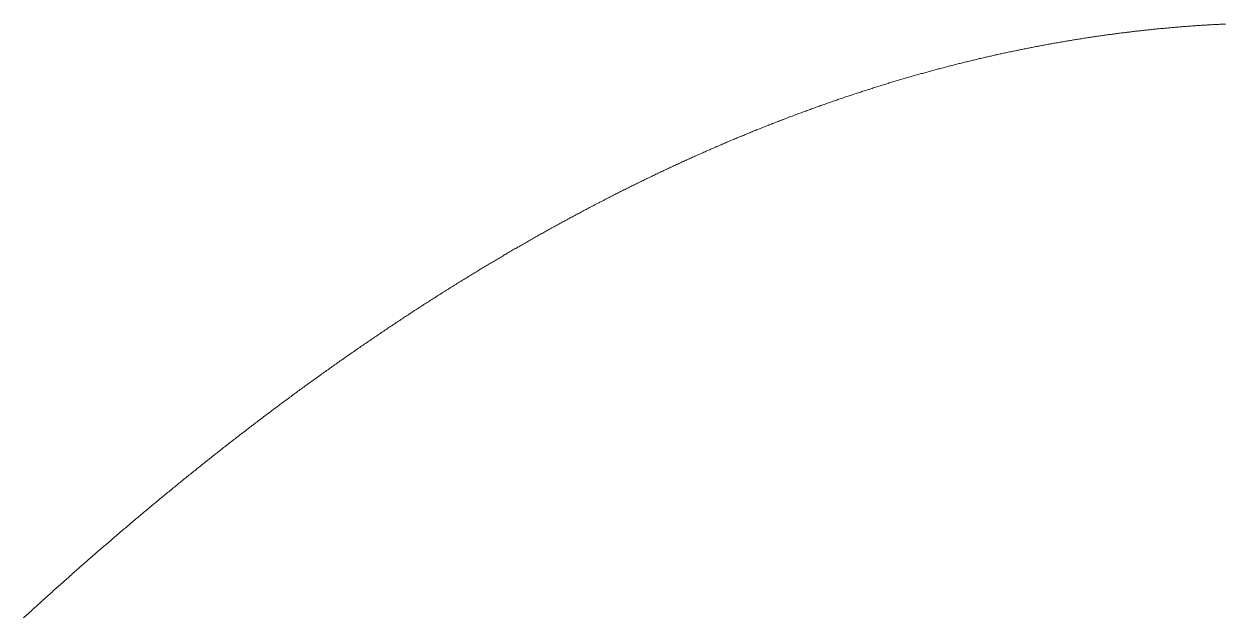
# Model space of a CAD drawing. Header units: millimetres. Extents: x 0 to 610, y 0 to 457.
# Drawn here: x 201.47 to 240.54, y 184.44 to 203.77 of the extents above; entities that cross this region are included whole.
import ezdxf

# ---------------------------------------------------------------- set-up
doc = ezdxf.new("R2010")
doc.units = ezdxf.units.MM
doc.header["$LTSCALE"] = 0.05
doc.layers.add('CUT', color=1, linetype='Continuous', lineweight=0)

msp = doc.modelspace()

# ---------------------------------------------------------------- linework, layer by layer
at = {"layer": 'CUT'}
for p, q in [((237.731, 203.541), (237.768, 203.545)), ((237.768, 203.545), (237.805, 203.549)), ((237.805, 203.549), (237.842, 203.553)), ((237.842, 203.553), (237.88, 203.557)), ((237.88, 203.557), (237.917, 203.561)), ((237.917, 203.561), (237.954, 203.565)), ((237.954, 203.565), (237.991, 203.569)), ((237.991, 203.569), (238.028, 203.573)), ((238.028, 203.573), (238.066, 203.577)), ((238.066, 203.577), (238.103, 203.581)), ((238.103, 203.581), (238.14, 203.585)), ((238.14, 203.585), (238.177, 203.589)), ((238.177, 203.589), (238.214, 203.593)), ((238.214, 203.593), (238.252, 203.596)), ((238.252, 203.596), (238.289, 203.6)), ((238.289, 203.6), (238.326, 203.604)), ((238.326, 203.604), (238.363, 203.607)), ((238.363, 203.607), (238.4, 203.611)), ((238.4, 203.611), (238.438, 203.615)), ((238.438, 203.615), (238.475, 203.618)), ((238.475, 203.618), (238.512, 203.622)), ((238.512, 203.622), (238.549, 203.625)), ((238.549, 203.625), (238.587, 203.629)), ((238.587, 203.629), (238.624, 203.632)), ((238.624, 203.632), (238.661, 203.636)), ((238.661, 203.636), (238.698, 203.639)), ((238.698, 203.639), (238.735, 203.642)), ((238.735, 203.642), (238.773, 203.646)), ((238.773, 203.646), (238.81, 203.649)), ((238.81, 203.649), (238.847, 203.652)), ((238.847, 203.652), (238.884, 203.655)), ((238.884, 203.655), (238.921, 203.659)), ((238.921, 203.659), (238.959, 203.662)), ((238.959, 203.662), (238.996, 203.665)), ((238.996, 203.665), (239.033, 203.668)), ((239.033, 203.668), (239.07, 203.671)), ((239.07, 203.671), (239.107, 203.674)), ((239.107, 203.674), (239.145, 203.677)), ((239.145, 203.677), (239.182, 203.68)), ((239.182, 203.68), (239.219, 203.683)), ((239.219, 203.683), (239.256, 203.686)), ((239.256, 203.686), (239.293, 203.689)), ((239.293, 203.689), (239.331, 203.691)), ((239.331, 203.691), (239.368, 203.694)), ((239.368, 203.694), (239.405, 203.697)), ((239.405, 203.697), (239.442, 203.7)), ((239.442, 203.7), (239.479, 203.702)), ((239.479, 203.702), (239.517, 203.705)), ((239.517, 203.705), (239.554, 203.708)), ((239.554, 203.708), (239.591, 203.71)), ((239.591, 203.71), (239.628, 203.713)), ((239.628, 203.713), (239.666, 203.715)), ((239.666, 203.715), (239.703, 203.718)), ((239.703, 203.718), (239.74, 203.72)), ((239.74, 203.72), (239.777, 203.723)), ((239.777, 203.723), (239.814, 203.725)), ((239.814, 203.725), (239.852, 203.727)), ((239.852, 203.727), (239.889, 203.73)), ((239.889, 203.73), (239.926, 203.732)), ((239.926, 203.732), (239.963, 203.734)), ((239.963, 203.734), (240, 203.736)), ((240, 203.736), (240.038, 203.739)), ((240.038, 203.739), (240.075, 203.741)), ((240.075, 203.741), (240.112, 203.743)), ((240.112, 203.743), (240.149, 203.745)), ((240.149, 203.745), (240.186, 203.747)), ((240.186, 203.747), (240.224, 203.749)), ((240.224, 203.749), (240.261, 203.751)), ((240.261, 203.751), (240.298, 203.753)), ((240.298, 203.753), (240.335, 203.755)), ((240.335, 203.755), (240.372, 203.757)), ((240.372, 203.757), (240.41, 203.759)), ((240.41, 203.759), (240.447, 203.76)), ((240.447, 203.76), (240.484, 203.762)), ((240.484, 203.762), (240.521, 203.764)), ((240.521, 203.764), (240.558, 203.766)), ((235.015, 203.146), (235.052, 203.152)), ((235.052, 203.152), (235.089, 203.159)), ((235.089, 203.159), (235.126, 203.165)), ((235.126, 203.165), (235.163, 203.172)), ((235.163, 203.172), (235.201, 203.178)), ((235.201, 203.178), (235.238, 203.185)), ((235.238, 203.185), (235.275, 203.191)), ((235.275, 203.191), (235.312, 203.198)), ((235.312, 203.198), (235.349, 203.204)), ((235.349, 203.204), (235.387, 203.21)), ((235.387, 203.21), (235.424, 203.216)), ((235.424, 203.216), (235.461, 203.223)), ((235.461, 203.223), (235.498, 203.229)), ((235.498, 203.229), (235.536, 203.235)), ((235.536, 203.235), (235.573, 203.241)), ((235.573, 203.241), (235.61, 203.247)), ((235.61, 203.247), (235.647, 203.253)), ((235.647, 203.253), (235.684, 203.259)), ((235.684, 203.259), (235.722, 203.265)), ((235.722, 203.265), (235.759, 203.271)), ((235.759, 203.271), (235.796, 203.277)), ((235.796, 203.277), (235.833, 203.283)), ((235.833, 203.283), (235.87, 203.289)), ((235.87, 203.289), (235.908, 203.295)), ((235.908, 203.295), (235.945, 203.301)), ((235.945, 203.301), (235.982, 203.306)), ((235.982, 203.306), (236.019, 203.312)), ((236.019, 203.312), (236.056, 203.318)), ((236.056, 203.318), (236.094, 203.324)), ((236.094, 203.324), (236.131, 203.329)), ((236.131, 203.329), (236.168, 203.335)), ((236.168, 203.335), (236.205, 203.34)), ((236.205, 203.34), (236.242, 203.346)), ((236.242, 203.346), (236.28, 203.351)), ((236.28, 203.351), (236.317, 203.357)), ((236.317, 203.357), (236.354, 203.362)), ((236.354, 203.362), (236.391, 203.368)), ((236.391, 203.368), (236.428, 203.373)), ((236.428, 203.373), (236.466, 203.378)), ((236.466, 203.378), (236.503, 203.384)), ((236.503, 203.384), (236.54, 203.389)), ((236.54, 203.389), (236.577, 203.394)), ((236.577, 203.394), (236.615, 203.399)), ((236.615, 203.399), (236.652, 203.405)), ((236.652, 203.405), (236.689, 203.41)), ((236.689, 203.41), (236.726, 203.415)), ((236.726, 203.415), (236.763, 203.42)), ((236.763, 203.42), (236.801, 203.425)), ((236.801, 203.425), (236.838, 203.43)), ((236.838, 203.43), (236.875, 203.435)), ((236.875, 203.435), (236.912, 203.44)), ((236.912, 203.44), (236.949, 203.445)), ((236.949, 203.445), (236.987, 203.45)), ((236.987, 203.45), (237.024, 203.455)), ((237.024, 203.455), (237.061, 203.459)), ((237.061, 203.459), (237.098, 203.464)), ((237.098, 203.464), (237.135, 203.469)), ((237.135, 203.469), (237.173, 203.474)), ((237.173, 203.474), (237.21, 203.478)), ((237.21, 203.478), (237.247, 203.483)), ((237.247, 203.483), (237.284, 203.488)), ((237.284, 203.488), (237.321, 203.492)), ((237.321, 203.492), (237.359, 203.497)), ((237.359, 203.497), (237.396, 203.501)), ((237.396, 203.501), (237.433, 203.506)), ((237.433, 203.506), (237.47, 203.51)), ((237.47, 203.51), (237.507, 203.515)), ((237.507, 203.515), (237.545, 203.519)), ((237.545, 203.519), (237.582, 203.523)), ((237.582, 203.523), (237.619, 203.528)), ((237.619, 203.528), (237.656, 203.532)), ((237.656, 203.532), (237.694, 203.536)), ((237.694, 203.536), (237.731, 203.541)), ((233.08, 202.758), (233.117, 202.767)), ((233.117, 202.767), (233.154, 202.775)), ((233.154, 202.775), (233.191, 202.783)), ((233.191, 202.783), (233.229, 202.791)), ((233.229, 202.791), (233.266, 202.799)), ((233.266, 202.799), (233.303, 202.808)), ((233.303, 202.808), (233.34, 202.816)), ((233.34, 202.816), (233.378, 202.824)), ((233.378, 202.824), (233.415, 202.832)), ((233.415, 202.832), (233.452, 202.84)), ((233.452, 202.84), (233.489, 202.848)), ((233.489, 202.848), (233.526, 202.856)), ((233.526, 202.856), (233.564, 202.863)), ((233.564, 202.863), (233.601, 202.871)), ((233.601, 202.871), (233.638, 202.879)), ((233.638, 202.879), (233.675, 202.887)), ((233.675, 202.887), (233.712, 202.895)), ((233.712, 202.895), (233.75, 202.902)), ((233.75, 202.902), (233.787, 202.91)), ((233.787, 202.91), (233.824, 202.918)), ((233.824, 202.918), (233.861, 202.925)), ((233.861, 202.925), (233.898, 202.933)), ((233.898, 202.933), (233.936, 202.941)), ((233.936, 202.941), (233.973, 202.948)), ((233.973, 202.948), (234.01, 202.956)), ((234.01, 202.956), (234.047, 202.963)), ((234.047, 202.963), (234.084, 202.971)), ((234.084, 202.971), (234.122, 202.978)), ((234.122, 202.978), (234.159, 202.985)), ((234.159, 202.985), (234.196, 202.993)), ((234.196, 202.993), (234.233, 203)), ((234.233, 203), (234.27, 203.007)), ((234.27, 203.007), (234.308, 203.014)), ((234.308, 203.014), (234.345, 203.022)), ((234.345, 203.022), (234.382, 203.029)), ((234.382, 203.029), (234.419, 203.036)), ((234.419, 203.036), (234.457, 203.043)), ((234.457, 203.043), (234.494, 203.05)), ((234.494, 203.05), (234.531, 203.057)), ((234.531, 203.057), (234.568, 203.064)), ((234.568, 203.064), (234.605, 203.071)), ((234.605, 203.071), (234.643, 203.078)), ((234.643, 203.078), (234.68, 203.085)), ((234.68, 203.085), (234.717, 203.092)), ((234.717, 203.092), (234.754, 203.099)), ((234.754, 203.099), (234.791, 203.106)), ((234.791, 203.106), (234.829, 203.112)), ((234.829, 203.112), (234.866, 203.119)), ((234.866, 203.119), (234.903, 203.126)), ((234.903, 203.126), (234.94, 203.133)), ((234.94, 203.133), (234.977, 203.139)), ((234.977, 203.139), (235.015, 203.146)), ((231.443, 202.362), (231.48, 202.372)), ((231.48, 202.372), (231.517, 202.381)), ((231.517, 202.381), (231.554, 202.391)), ((231.554, 202.391), (231.592, 202.401)), ((231.592, 202.401), (231.629, 202.41)), ((231.629, 202.41), (231.666, 202.42)), ((231.666, 202.42), (231.703, 202.429)), ((231.703, 202.429), (231.74, 202.439)), ((231.74, 202.439), (231.778, 202.448)), ((231.778, 202.448), (231.815, 202.458)), ((231.815, 202.458), (231.852, 202.467)), ((231.852, 202.467), (231.889, 202.476)), ((231.889, 202.476), (231.926, 202.486)), ((231.926, 202.486), (231.964, 202.495)), ((231.964, 202.495), (232.001, 202.504)), ((232.001, 202.504), (232.038, 202.513)), ((232.038, 202.513), (232.075, 202.523)), ((232.075, 202.523), (232.112, 202.532)), ((232.112, 202.532), (232.15, 202.541)), ((232.15, 202.541), (232.187, 202.55)), ((232.187, 202.55), (232.224, 202.559)), ((232.224, 202.559), (232.261, 202.568)), ((232.261, 202.568), (232.299, 202.577)), ((232.299, 202.577), (232.336, 202.586)), ((232.336, 202.586), (232.373, 202.595)), ((232.373, 202.595), (232.41, 202.604)), ((232.41, 202.604), (232.447, 202.613)), ((232.447, 202.613), (232.485, 202.621)), ((232.485, 202.621), (232.522, 202.63)), ((232.522, 202.63), (232.559, 202.639)), ((232.559, 202.639), (232.596, 202.648)), ((232.596, 202.648), (232.633, 202.656)), ((232.633, 202.656), (232.671, 202.665)), ((232.671, 202.665), (232.708, 202.674)), ((232.708, 202.674), (232.745, 202.682)), ((232.745, 202.682), (232.782, 202.691)), ((232.782, 202.691), (232.819, 202.699)), ((232.819, 202.699), (232.857, 202.708)), ((232.857, 202.708), (232.894, 202.716)), ((232.894, 202.716), (232.931, 202.725)), ((232.931, 202.725), (232.968, 202.733)), ((232.968, 202.733), (233.005, 202.742)), ((233.005, 202.742), (233.043, 202.75)), ((233.043, 202.75), (233.08, 202.758)), ((230.029, 201.969), (230.066, 201.98)), ((230.066, 201.98), (230.103, 201.991)), ((230.103, 201.991), (230.141, 202.002)), ((230.141, 202.002), (230.178, 202.013)), ((230.178, 202.013), (230.215, 202.023)), ((230.215, 202.023), (230.252, 202.034)), ((230.252, 202.034), (230.289, 202.045)), ((230.289, 202.045), (230.327, 202.056)), ((230.327, 202.056), (230.364, 202.066)), ((230.364, 202.066), (230.401, 202.077)), ((230.401, 202.077), (230.438, 202.088)), ((230.438, 202.088), (230.475, 202.098)), ((230.475, 202.098), (230.513, 202.109)), ((230.513, 202.109), (230.55, 202.119)), ((230.55, 202.119), (230.587, 202.13)), ((230.587, 202.13), (230.624, 202.14)), ((230.624, 202.14), (230.661, 202.151)), ((230.661, 202.151), (230.699, 202.161)), ((230.699, 202.161), (230.736, 202.171)), ((230.736, 202.171), (230.773, 202.182)), ((230.773, 202.182), (230.81, 202.192)), ((230.81, 202.192), (230.847, 202.202)), ((230.847, 202.202), (230.885, 202.212)), ((230.885, 202.212), (230.922, 202.223)), ((230.922, 202.223), (230.959, 202.233)), ((230.959, 202.233), (230.996, 202.243)), ((230.996, 202.243), (231.033, 202.253)), ((231.033, 202.253), (231.071, 202.263)), ((231.071, 202.263), (231.108, 202.273)), ((231.108, 202.273), (231.145, 202.283)), ((231.145, 202.283), (231.182, 202.293)), ((231.182, 202.293), (231.22, 202.303)), ((231.22, 202.303), (231.257, 202.313)), ((231.257, 202.313), (231.294, 202.323)), ((231.294, 202.323), (231.331, 202.333)), ((231.331, 202.333), (231.368, 202.342)), ((231.368, 202.342), (231.406, 202.352)), ((231.406, 202.352), (231.443, 202.362)), ((228.764, 201.578), (228.801, 201.59)), ((228.801, 201.59), (228.838, 201.602)), ((228.838, 201.602), (228.875, 201.614)), ((228.875, 201.614), (228.913, 201.626)), ((228.913, 201.626), (228.95, 201.638)), ((228.95, 201.638), (228.987, 201.65)), ((228.987, 201.65), (229.024, 201.662)), ((229.024, 201.662), (229.062, 201.673)), ((229.062, 201.673), (229.099, 201.685)), ((229.099, 201.685), (229.136, 201.697)), ((229.136, 201.697), (229.173, 201.709)), ((229.173, 201.709), (229.21, 201.72)), ((229.21, 201.72), (229.248, 201.732)), ((229.248, 201.732), (229.285, 201.744)), ((229.285, 201.744), (229.322, 201.755)), ((229.322, 201.755), (229.359, 201.767)), ((229.359, 201.767), (229.396, 201.778)), ((229.396, 201.778), (229.434, 201.79)), ((229.434, 201.79), (229.471, 201.801)), ((229.471, 201.801), (229.508, 201.813)), ((229.508, 201.813), (229.545, 201.824)), ((229.545, 201.824), (229.582, 201.835)), ((229.582, 201.835), (229.62, 201.847)), ((229.62, 201.847), (229.657, 201.858)), ((229.657, 201.858), (229.694, 201.869)), ((229.694, 201.869), (229.731, 201.88)), ((229.731, 201.88), (229.768, 201.892)), ((229.768, 201.892), (229.806, 201.903)), ((229.806, 201.903), (229.843, 201.914)), ((229.843, 201.914), (229.88, 201.925)), ((229.88, 201.925), (229.917, 201.936)), ((229.917, 201.936), (229.954, 201.947)), ((229.954, 201.947), (229.992, 201.958)), ((229.992, 201.958), (230.029, 201.969)), ((227.61, 201.189), (227.648, 201.202)), ((227.648, 201.202), (227.685, 201.215)), ((227.685, 201.215), (227.722, 201.228)), ((227.722, 201.228), (227.759, 201.241)), ((227.759, 201.241), (227.796, 201.254)), ((227.796, 201.254), (227.834, 201.267)), ((227.834, 201.267), (227.871, 201.28)), ((227.871, 201.28), (227.908, 201.293)), ((227.908, 201.293), (227.945, 201.305)), ((227.945, 201.305), (227.982, 201.318)), ((227.982, 201.318), (228.02, 201.331)), ((228.02, 201.331), (228.057, 201.344)), ((228.057, 201.344), (228.094, 201.356)), ((228.094, 201.356), (228.131, 201.369)), ((228.131, 201.369), (228.169, 201.381)), ((228.169, 201.381), (228.206, 201.394)), ((228.206, 201.394), (228.243, 201.406)), ((228.243, 201.406), (228.28, 201.419)), ((228.28, 201.419), (228.317, 201.431)), ((228.317, 201.431), (228.355, 201.444)), ((228.355, 201.444), (228.392, 201.456)), ((228.392, 201.456), (228.429, 201.468)), ((228.429, 201.468), (228.466, 201.481)), ((228.466, 201.481), (228.503, 201.493)), ((228.503, 201.493), (228.541, 201.505)), ((228.541, 201.505), (228.578, 201.518)), ((228.578, 201.518), (228.615, 201.53)), ((228.615, 201.53), (228.652, 201.542)), ((228.652, 201.542), (228.689, 201.554)), ((228.689, 201.554), (228.727, 201.566)), ((228.727, 201.566), (228.764, 201.578)), ((226.531, 200.798), (226.569, 200.812)), ((226.569, 200.812), (226.606, 200.826)), ((226.606, 200.826), (226.643, 200.84)), ((226.643, 200.84), (226.68, 200.854)), ((226.68, 200.854), (226.717, 200.867)), ((226.717, 200.867), (226.755, 200.881)), ((226.755, 200.881), (226.792, 200.895)), ((226.792, 200.895), (226.829, 200.909)), ((226.829, 200.909), (226.866, 200.922)), ((226.866, 200.922), (226.903, 200.936)), ((226.903, 200.936), (226.941, 200.95)), ((226.941, 200.95), (226.978, 200.963)), ((226.978, 200.963), (227.015, 200.977)), ((227.015, 200.977), (227.052, 200.99)), ((227.052, 200.99), (227.09, 201.004)), ((227.09, 201.004), (227.127, 201.017)), ((227.127, 201.017), (227.164, 201.031)), ((227.164, 201.031), (227.201, 201.044)), ((227.201, 201.044), (227.238, 201.058)), ((227.238, 201.058), (227.276, 201.071)), ((227.276, 201.071), (227.313, 201.084)), ((227.313, 201.084), (227.35, 201.097)), ((227.35, 201.097), (227.387, 201.111)), ((227.387, 201.111), (227.424, 201.124)), ((227.424, 201.124), (227.462, 201.137)), ((227.462, 201.137), (227.499, 201.15)), ((227.499, 201.15), (227.536, 201.163)), ((227.536, 201.163), (227.573, 201.176)), ((227.573, 201.176), (227.61, 201.189)), ((225.527, 200.41), (225.564, 200.424)), ((225.564, 200.424), (225.601, 200.439)), ((225.601, 200.439), (225.638, 200.454)), ((225.638, 200.454), (225.676, 200.469)), ((225.676, 200.469), (225.713, 200.483)), ((225.713, 200.483), (225.75, 200.498)), ((225.75, 200.498), (225.787, 200.513)), ((225.787, 200.513), (225.824, 200.527)), ((225.824, 200.527), (225.862, 200.542)), ((225.862, 200.542), (225.899, 200.556)), ((225.899, 200.556), (225.936, 200.571)), ((225.936, 200.571), (225.973, 200.585)), ((225.973, 200.585), (226.011, 200.599)), ((226.011, 200.599), (226.048, 200.614)), ((226.048, 200.614), (226.085, 200.628)), ((226.085, 200.628), (226.122, 200.643)), ((226.122, 200.643), (226.159, 200.657)), ((226.159, 200.657), (226.197, 200.671)), ((226.197, 200.671), (226.234, 200.685)), ((226.234, 200.685), (226.271, 200.7)), ((226.271, 200.7), (226.308, 200.714)), ((226.308, 200.714), (226.345, 200.728)), ((226.345, 200.728), (226.383, 200.742)), ((226.383, 200.742), (226.42, 200.756)), ((226.42, 200.756), (226.457, 200.77)), ((226.457, 200.77), (226.494, 200.784)), ((226.494, 200.784), (226.531, 200.798)), ((224.559, 200.014), (224.597, 200.029)), ((224.597, 200.029), (224.634, 200.045)), ((224.634, 200.045), (224.671, 200.06)), ((224.671, 200.06), (224.708, 200.076)), ((224.708, 200.076), (224.745, 200.091)), ((224.745, 200.091), (224.783, 200.107)), ((224.783, 200.107), (224.82, 200.122)), ((224.82, 200.122), (224.857, 200.138)), ((224.857, 200.138), (224.894, 200.153)), ((224.894, 200.153), (224.932, 200.168)), ((224.932, 200.168), (224.969, 200.184)), ((224.969, 200.184), (225.006, 200.199)), ((225.006, 200.199), (225.043, 200.214)), ((225.043, 200.214), (225.08, 200.23)), ((225.08, 200.23), (225.118, 200.245)), ((225.118, 200.245), (225.155, 200.26)), ((225.155, 200.26), (225.192, 200.275)), ((225.192, 200.275), (225.229, 200.29)), ((225.229, 200.29), (225.266, 200.305)), ((225.266, 200.305), (225.304, 200.32)), ((225.304, 200.32), (225.341, 200.335)), ((225.341, 200.335), (225.378, 200.35)), ((225.378, 200.35), (225.415, 200.365)), ((225.415, 200.365), (225.452, 200.38)), ((225.452, 200.38), (225.49, 200.395)), ((225.49, 200.395), (225.527, 200.41)), ((223.666, 199.629), (223.704, 199.646)), ((223.704, 199.646), (223.741, 199.662)), ((223.741, 199.662), (223.778, 199.678)), ((223.778, 199.678), (223.815, 199.695)), ((223.815, 199.695), (223.853, 199.711)), ((223.853, 199.711), (223.89, 199.727)), ((223.89, 199.727), (223.927, 199.743)), ((223.927, 199.743), (223.964, 199.759)), ((223.964, 199.759), (224.001, 199.776)), ((224.001, 199.776), (224.039, 199.792)), ((224.039, 199.792), (224.076, 199.808)), ((224.076, 199.808), (224.113, 199.824)), ((224.113, 199.824), (224.15, 199.84)), ((224.15, 199.84), (224.187, 199.856)), ((224.187, 199.856), (224.225, 199.872)), ((224.225, 199.872), (224.262, 199.888)), ((224.262, 199.888), (224.299, 199.903)), ((224.299, 199.903), (224.336, 199.919)), ((224.336, 199.919), (224.373, 199.935)), ((224.373, 199.935), (224.411, 199.951)), ((224.411, 199.951), (224.448, 199.967)), ((224.448, 199.967), (224.485, 199.982)), ((224.485, 199.982), (224.522, 199.998)), ((224.522, 199.998), (224.559, 200.014)), ((222.774, 199.227), (222.811, 199.244)), ((222.811, 199.244), (222.848, 199.261)), ((222.848, 199.261), (222.885, 199.278)), ((222.885, 199.278), (222.922, 199.295)), ((222.922, 199.295), (222.96, 199.312)), ((222.96, 199.312), (222.997, 199.329)), ((222.997, 199.329), (223.034, 199.346)), ((223.034, 199.346), (223.071, 199.363)), ((223.071, 199.363), (223.108, 199.38)), ((223.108, 199.38), (223.146, 199.397)), ((223.146, 199.397), (223.183, 199.414)), ((223.183, 199.414), (223.22, 199.43)), ((223.22, 199.43), (223.257, 199.447)), ((223.257, 199.447), (223.294, 199.464)), ((223.294, 199.464), (223.332, 199.481)), ((223.332, 199.481), (223.369, 199.497)), ((223.369, 199.497), (223.406, 199.514)), ((223.406, 199.514), (223.443, 199.53)), ((223.443, 199.53), (223.48, 199.547)), ((223.48, 199.547), (223.518, 199.564)), ((223.518, 199.564), (223.555, 199.58)), ((223.555, 199.58), (223.592, 199.596)), ((223.592, 199.596), (223.629, 199.613)), ((223.629, 199.613), (223.666, 199.629)), ((221.955, 198.842), (221.992, 198.86)), ((221.992, 198.86), (222.029, 198.878)), ((222.029, 198.878), (222.067, 198.895)), ((222.067, 198.895), (222.104, 198.913)), ((222.104, 198.913), (222.141, 198.931)), ((222.141, 198.931), (222.178, 198.949)), ((222.178, 198.949), (222.215, 198.966)), ((222.215, 198.966), (222.253, 198.984)), ((222.253, 198.984), (222.29, 199.001)), ((222.29, 199.001), (222.327, 199.019)), ((222.327, 199.019), (222.364, 199.036)), ((222.364, 199.036), (222.401, 199.054)), ((222.401, 199.054), (222.439, 199.071)), ((222.439, 199.071), (222.476, 199.089)), ((222.476, 199.089), (222.513, 199.106)), ((222.513, 199.106), (222.55, 199.123)), ((222.55, 199.123), (222.587, 199.141)), ((222.587, 199.141), (222.625, 199.158)), ((222.625, 199.158), (222.662, 199.175)), ((222.662, 199.175), (222.699, 199.193)), ((222.699, 199.193), (222.736, 199.21)), ((222.736, 199.21), (222.774, 199.227)), ((221.174, 198.461), (221.211, 198.479)), ((221.211, 198.479), (221.248, 198.498)), ((221.248, 198.498), (221.285, 198.516)), ((221.285, 198.516), (221.322, 198.534)), ((221.322, 198.534), (221.36, 198.553)), ((221.36, 198.553), (221.397, 198.571)), ((221.397, 198.571), (221.434, 198.589)), ((221.434, 198.589), (221.471, 198.608)), ((221.471, 198.608), (221.508, 198.626)), ((221.508, 198.626), (221.546, 198.644)), ((221.546, 198.644), (221.583, 198.662)), ((221.583, 198.662), (221.62, 198.68)), ((221.62, 198.68), (221.657, 198.698)), ((221.657, 198.698), (221.695, 198.717)), ((221.695, 198.717), (221.732, 198.735)), ((221.732, 198.735), (221.769, 198.753)), ((221.769, 198.753), (221.806, 198.771)), ((221.806, 198.771), (221.843, 198.788)), ((221.843, 198.788), (221.881, 198.806)), ((221.881, 198.806), (221.918, 198.824)), ((221.918, 198.824), (221.955, 198.842)), ((220.392, 198.066), (220.429, 198.085)), ((220.429, 198.085), (220.467, 198.104)), ((220.467, 198.104), (220.504, 198.123)), ((220.504, 198.123), (220.541, 198.142)), ((220.541, 198.142), (220.578, 198.161)), ((220.578, 198.161), (220.616, 198.18)), ((220.616, 198.18), (220.653, 198.199)), ((220.653, 198.199), (220.69, 198.218)), ((220.69, 198.218), (220.727, 198.237)), ((220.727, 198.237), (220.764, 198.256)), ((220.764, 198.256), (220.802, 198.274)), ((220.802, 198.274), (220.839, 198.293)), ((220.839, 198.293), (220.876, 198.312)), ((220.876, 198.312), (220.913, 198.331)), ((220.913, 198.331), (220.95, 198.349)), ((220.95, 198.349), (220.988, 198.368)), ((220.988, 198.368), (221.025, 198.387)), ((221.025, 198.387), (221.062, 198.405)), ((221.062, 198.405), (221.099, 198.424)), ((221.099, 198.424), (221.136, 198.442)), ((221.136, 198.442), (221.174, 198.461)), ((219.648, 197.677), (219.685, 197.697)), ((219.685, 197.697), (219.723, 197.716)), ((219.723, 197.716), (219.76, 197.736)), ((219.76, 197.736), (219.797, 197.756)), ((219.797, 197.756), (219.834, 197.775)), ((219.834, 197.775), (219.871, 197.795)), ((219.871, 197.795), (219.909, 197.814)), ((219.909, 197.814), (219.946, 197.834)), ((219.946, 197.834), (219.983, 197.853)), ((219.983, 197.853), (220.02, 197.873)), ((220.02, 197.873), (220.057, 197.892)), ((220.057, 197.892), (220.095, 197.912)), ((220.095, 197.912), (220.132, 197.931)), ((220.132, 197.931), (220.169, 197.95)), ((220.169, 197.95), (220.206, 197.97)), ((220.206, 197.97), (220.243, 197.989)), ((220.243, 197.989), (220.281, 198.008)), ((220.281, 198.008), (220.318, 198.027)), ((220.318, 198.027), (220.355, 198.047)), ((220.355, 198.047), (220.392, 198.066)), ((218.904, 197.276), (218.941, 197.296)), ((218.941, 197.296), (218.978, 197.316)), ((218.978, 197.316), (219.016, 197.337)), ((219.016, 197.337), (219.053, 197.357)), ((219.053, 197.357), (219.09, 197.377)), ((219.09, 197.377), (219.127, 197.397)), ((219.127, 197.397), (219.164, 197.417)), ((219.164, 197.417), (219.202, 197.438)), ((219.202, 197.438), (219.239, 197.458)), ((219.239, 197.458), (219.276, 197.478)), ((219.276, 197.478), (219.313, 197.498)), ((219.313, 197.498), (219.35, 197.518)), ((219.35, 197.518), (219.388, 197.538)), ((219.388, 197.538), (219.425, 197.558)), ((219.425, 197.558), (219.462, 197.578)), ((219.462, 197.578), (219.499, 197.598)), ((219.499, 197.598), (219.537, 197.617)), ((219.537, 197.617), (219.574, 197.637)), ((219.574, 197.637), (219.611, 197.657)), ((219.611, 197.657), (219.648, 197.677)), ((218.197, 196.883), (218.234, 196.904)), ((218.234, 196.904), (218.271, 196.925)), ((218.271, 196.925), (218.309, 196.946)), ((218.309, 196.946), (218.346, 196.967)), ((218.346, 196.967), (218.383, 196.987)), ((218.383, 196.987), (218.42, 197.008)), ((218.42, 197.008), (218.457, 197.029)), ((218.457, 197.029), (218.495, 197.05)), ((218.495, 197.05), (218.532, 197.07)), ((218.532, 197.07), (218.569, 197.091)), ((218.569, 197.091), (218.606, 197.112)), ((218.606, 197.112), (218.644, 197.132)), ((218.644, 197.132), (218.681, 197.153)), ((218.681, 197.153), (218.718, 197.173)), ((218.718, 197.173), (218.755, 197.194)), ((218.755, 197.194), (218.792, 197.214)), ((218.792, 197.214), (218.83, 197.235)), ((218.83, 197.235), (218.867, 197.255)), ((218.867, 197.255), (218.904, 197.276)), ((217.527, 196.501), (217.565, 196.522)), ((217.565, 196.522), (217.602, 196.544)), ((217.602, 196.544), (217.639, 196.565)), ((217.639, 196.565), (217.676, 196.587)), ((217.676, 196.587), (217.713, 196.608)), ((217.713, 196.608), (217.751, 196.629)), ((217.751, 196.629), (217.788, 196.651)), ((217.788, 196.651), (217.825, 196.672)), ((217.825, 196.672), (217.862, 196.693)), ((217.862, 196.693), (217.899, 196.714)), ((217.899, 196.714), (217.937, 196.736)), ((217.937, 196.736), (217.974, 196.757)), ((217.974, 196.757), (218.011, 196.778)), ((218.011, 196.778), (218.048, 196.799)), ((218.048, 196.799), (218.085, 196.82)), ((218.085, 196.82), (218.123, 196.841)), ((218.123, 196.841), (218.16, 196.862)), ((218.16, 196.862), (218.197, 196.883)), ((216.858, 196.109), (216.895, 196.131)), ((216.895, 196.131), (216.932, 196.153)), ((216.932, 196.153), (216.969, 196.175)), ((216.969, 196.175), (217.006, 196.197)), ((217.006, 196.197), (217.044, 196.219)), ((217.044, 196.219), (217.081, 196.241)), ((217.081, 196.241), (217.118, 196.263)), ((217.118, 196.263), (217.155, 196.284)), ((217.155, 196.284), (217.192, 196.306)), ((217.192, 196.306), (217.23, 196.328)), ((217.23, 196.328), (217.267, 196.35)), ((217.267, 196.35), (217.304, 196.371)), ((217.304, 196.371), (217.341, 196.393)), ((217.341, 196.393), (217.378, 196.415)), ((217.378, 196.415), (217.416, 196.436)), ((217.416, 196.436), (217.453, 196.458)), ((217.453, 196.458), (217.49, 196.479)), ((217.49, 196.479), (217.527, 196.501)), ((216.188, 195.707), (216.225, 195.73)), ((216.225, 195.73), (216.262, 195.752)), ((216.262, 195.752), (216.299, 195.775)), ((216.299, 195.775), (216.337, 195.797)), ((216.337, 195.797), (216.374, 195.82)), ((216.374, 195.82), (216.411, 195.842)), ((216.411, 195.842), (216.448, 195.865)), ((216.448, 195.865), (216.486, 195.887)), ((216.486, 195.887), (216.523, 195.909)), ((216.523, 195.909), (216.56, 195.932)), ((216.56, 195.932), (216.597, 195.954)), ((216.597, 195.954), (216.634, 195.976)), ((216.634, 195.976), (216.672, 195.998)), ((216.672, 195.998), (216.709, 196.02)), ((216.709, 196.02), (216.746, 196.043)), ((216.746, 196.043), (216.783, 196.065)), ((216.783, 196.065), (216.82, 196.087)), ((216.82, 196.087), (216.858, 196.109)), ((215.555, 195.319), (215.593, 195.342)), ((215.593, 195.342), (215.63, 195.365)), ((215.63, 195.365), (215.667, 195.388)), ((215.667, 195.388), (215.704, 195.411)), ((215.704, 195.411), (215.741, 195.434)), ((215.741, 195.434), (215.779, 195.457)), ((215.779, 195.457), (215.816, 195.48)), ((215.816, 195.48), (215.853, 195.502)), ((215.853, 195.502), (215.89, 195.525)), ((215.89, 195.525), (215.927, 195.548)), ((215.927, 195.548), (215.965, 195.571)), ((215.965, 195.571), (216.002, 195.594)), ((216.002, 195.594), (216.039, 195.616)), ((216.039, 195.616), (216.076, 195.639)), ((216.076, 195.639), (216.113, 195.662)), ((216.113, 195.662), (216.151, 195.684)), ((216.151, 195.684), (216.188, 195.707)), ((214.96, 194.945), (214.997, 194.968)), ((214.997, 194.968), (215.034, 194.992)), ((215.034, 194.992), (215.072, 195.016)), ((215.072, 195.016), (215.109, 195.039)), ((215.109, 195.039), (215.146, 195.062)), ((215.146, 195.062), (215.183, 195.086)), ((215.183, 195.086), (215.22, 195.109)), ((215.22, 195.109), (215.258, 195.133)), ((215.258, 195.133), (215.295, 195.156)), ((215.295, 195.156), (215.332, 195.179)), ((215.332, 195.179), (215.369, 195.203)), ((215.369, 195.203), (215.407, 195.226)), ((215.407, 195.226), (215.444, 195.249)), ((215.444, 195.249), (215.481, 195.272)), ((215.481, 195.272), (215.518, 195.295)), ((215.518, 195.295), (215.555, 195.319)), ((214.328, 194.539), (214.365, 194.564)), ((214.365, 194.564), (214.402, 194.588)), ((214.402, 194.588), (214.439, 194.612)), ((214.439, 194.612), (214.476, 194.636)), ((214.476, 194.636), (214.514, 194.66)), ((214.514, 194.66), (214.551, 194.684)), ((214.551, 194.684), (214.588, 194.707)), ((214.588, 194.707), (214.625, 194.731)), ((214.625, 194.731), (214.662, 194.755)), ((214.662, 194.755), (214.7, 194.779)), ((214.7, 194.779), (214.737, 194.803)), ((214.737, 194.803), (214.774, 194.827)), ((214.774, 194.827), (214.811, 194.85)), ((214.811, 194.85), (214.848, 194.874)), ((214.848, 194.874), (214.886, 194.898)), ((214.886, 194.898), (214.923, 194.921)), ((214.923, 194.921), (214.96, 194.945)), ((213.732, 194.15), (213.769, 194.174)), ((213.769, 194.174), (213.807, 194.199)), ((213.807, 194.199), (213.844, 194.224)), ((213.844, 194.224), (213.881, 194.248)), ((213.881, 194.248), (213.918, 194.272)), ((213.918, 194.272), (213.955, 194.297)), ((213.955, 194.297), (213.993, 194.321)), ((213.993, 194.321), (214.03, 194.346)), ((214.03, 194.346), (214.067, 194.37)), ((214.067, 194.37), (214.104, 194.394)), ((214.104, 194.394), (214.141, 194.419)), ((214.141, 194.419), (214.179, 194.443)), ((214.179, 194.443), (214.216, 194.467)), ((214.216, 194.467), (214.253, 194.491)), ((214.253, 194.491), (214.29, 194.515)), ((214.29, 194.515), (214.328, 194.539)), ((213.137, 193.753), (213.174, 193.778)), ((213.174, 193.778), (213.211, 193.803)), ((213.211, 193.803), (213.249, 193.828)), ((213.249, 193.828), (213.286, 193.853)), ((213.286, 193.853), (213.323, 193.878)), ((213.323, 193.878), (213.36, 193.903)), ((213.36, 193.903), (213.397, 193.927)), ((213.397, 193.927), (213.435, 193.952)), ((213.435, 193.952), (213.472, 193.977)), ((213.472, 193.977), (213.509, 194.002)), ((213.509, 194.002), (213.546, 194.027)), ((213.546, 194.027), (213.583, 194.051)), ((213.583, 194.051), (213.621, 194.076)), ((213.621, 194.076), (213.658, 194.101)), ((213.658, 194.101), (213.695, 194.125)), ((213.695, 194.125), (213.732, 194.15)), ((212.579, 193.373), (212.616, 193.399)), ((212.616, 193.399), (212.653, 193.424)), ((212.653, 193.424), (212.69, 193.45)), ((212.69, 193.45), (212.728, 193.475)), ((212.728, 193.475), (212.765, 193.501)), ((212.765, 193.501), (212.802, 193.526)), ((212.802, 193.526), (212.839, 193.551)), ((212.839, 193.551), (212.876, 193.577)), ((212.876, 193.577), (212.914, 193.602)), ((212.914, 193.602), (212.951, 193.627)), ((212.951, 193.627), (212.988, 193.652)), ((212.988, 193.652), (213.025, 193.677)), ((213.025, 193.677), (213.062, 193.703)), ((213.062, 193.703), (213.1, 193.728)), ((213.1, 193.728), (213.137, 193.753)), ((212.021, 192.987), (212.058, 193.013)), ((212.058, 193.013), (212.095, 193.039)), ((212.095, 193.039), (212.132, 193.065)), ((212.132, 193.065), (212.17, 193.091)), ((212.17, 193.091), (212.207, 193.117)), ((212.207, 193.117), (212.244, 193.143)), ((212.244, 193.143), (212.281, 193.168)), ((212.281, 193.168), (212.318, 193.194)), ((212.318, 193.194), (212.356, 193.22)), ((212.356, 193.22), (212.393, 193.246)), ((212.393, 193.246), (212.43, 193.271)), ((212.43, 193.271), (212.467, 193.297)), ((212.467, 193.297), (212.504, 193.322)), ((212.504, 193.322), (212.542, 193.348)), ((212.542, 193.348), (212.579, 193.373)), ((211.463, 192.595), (211.5, 192.621)), ((211.5, 192.621), (211.537, 192.648)), ((211.537, 192.648), (211.574, 192.674)), ((211.574, 192.674), (211.611, 192.7)), ((211.611, 192.7), (211.649, 192.726)), ((211.649, 192.726), (211.686, 192.753)), ((211.686, 192.753), (211.723, 192.779)), ((211.723, 192.779), (211.76, 192.805)), ((211.76, 192.805), (211.797, 192.831)), ((211.797, 192.831), (211.835, 192.857)), ((211.835, 192.857), (211.872, 192.883)), ((211.872, 192.883), (211.909, 192.909)), ((211.909, 192.909), (211.946, 192.935)), ((211.946, 192.935), (211.983, 192.961)), ((211.983, 192.961), (212.021, 192.987)), ((210.904, 192.195), (210.942, 192.222)), ((210.942, 192.222), (210.979, 192.249)), ((210.979, 192.249), (211.016, 192.276)), ((211.016, 192.276), (211.053, 192.303)), ((211.053, 192.303), (211.091, 192.329)), ((211.091, 192.329), (211.128, 192.356)), ((211.128, 192.356), (211.165, 192.383)), ((211.165, 192.383), (211.202, 192.409)), ((211.202, 192.409), (211.239, 192.436)), ((211.239, 192.436), (211.277, 192.462)), ((211.277, 192.462), (211.314, 192.489)), ((211.314, 192.489), (211.351, 192.515)), ((211.351, 192.515), (211.388, 192.542)), ((211.388, 192.542), (211.425, 192.568)), ((211.425, 192.568), (211.463, 192.595)), ((210.384, 191.817), (210.421, 191.844)), ((210.421, 191.844), (210.458, 191.871)), ((210.458, 191.871), (210.495, 191.898)), ((210.495, 191.898), (210.532, 191.926)), ((210.532, 191.926), (210.57, 191.953)), ((210.57, 191.953), (210.607, 191.98)), ((210.607, 191.98), (210.644, 192.007)), ((210.644, 192.007), (210.681, 192.034)), ((210.681, 192.034), (210.718, 192.061)), ((210.718, 192.061), (210.756, 192.088)), ((210.756, 192.088), (210.793, 192.115)), ((210.793, 192.115), (210.83, 192.142)), ((210.83, 192.142), (210.867, 192.169)), ((210.867, 192.169), (210.904, 192.195)), ((209.825, 191.405), (209.863, 191.432)), ((209.863, 191.432), (209.9, 191.46)), ((209.9, 191.46), (209.937, 191.488)), ((209.937, 191.488), (209.974, 191.515)), ((209.974, 191.515), (210.012, 191.543)), ((210.012, 191.543), (210.049, 191.57)), ((210.049, 191.57), (210.086, 191.598)), ((210.086, 191.598), (210.123, 191.625)), ((210.123, 191.625), (210.16, 191.653)), ((210.16, 191.653), (210.198, 191.68)), ((210.198, 191.68), (210.235, 191.708)), ((210.235, 191.708), (210.272, 191.735)), ((210.272, 191.735), (210.309, 191.762)), ((210.309, 191.762), (210.346, 191.79)), ((210.346, 191.79), (210.384, 191.817)), ((209.305, 191.014), (209.342, 191.042)), ((209.342, 191.042), (209.379, 191.07)), ((209.379, 191.07), (209.416, 191.098)), ((209.416, 191.098), (209.453, 191.126)), ((209.453, 191.126), (209.491, 191.154)), ((209.491, 191.154), (209.528, 191.182)), ((209.528, 191.182), (209.565, 191.21)), ((209.565, 191.21), (209.602, 191.238)), ((209.602, 191.238), (209.639, 191.266)), ((209.639, 191.266), (209.677, 191.294)), ((209.677, 191.294), (209.714, 191.321)), ((209.714, 191.321), (209.751, 191.349)), ((209.751, 191.349), (209.788, 191.377)), ((209.788, 191.377), (209.825, 191.405)), ((208.821, 190.646), (208.858, 190.675)), ((208.858, 190.675), (208.895, 190.703)), ((208.895, 190.703), (208.932, 190.732)), ((208.932, 190.732), (208.97, 190.76)), ((208.97, 190.76), (209.007, 190.788)), ((209.007, 190.788), (209.044, 190.817)), ((209.044, 190.817), (209.081, 190.845)), ((209.081, 190.845), (209.119, 190.873)), ((209.119, 190.873), (209.156, 190.901)), ((209.156, 190.901), (209.193, 190.93)), ((209.193, 190.93), (209.23, 190.958)), ((209.23, 190.958), (209.267, 190.986)), ((209.267, 190.986), (209.305, 191.014)), ((208.3, 190.245), (208.337, 190.274)), ((208.337, 190.274), (208.374, 190.302)), ((208.374, 190.302), (208.412, 190.331)), ((208.412, 190.331), (208.449, 190.36)), ((208.449, 190.36), (208.486, 190.389)), ((208.486, 190.389), (208.523, 190.418)), ((208.523, 190.418), (208.56, 190.446)), ((208.56, 190.446), (208.598, 190.475)), ((208.598, 190.475), (208.635, 190.504)), ((208.635, 190.504), (208.672, 190.532)), ((208.672, 190.532), (208.709, 190.561)), ((208.709, 190.561), (208.746, 190.589)), ((208.746, 190.589), (208.784, 190.618)), ((208.784, 190.618), (208.821, 190.646)), ((207.816, 189.867), (207.853, 189.896)), ((207.853, 189.896), (207.891, 189.925)), ((207.891, 189.925), (207.928, 189.954)), ((207.928, 189.954), (207.965, 189.984)), ((207.965, 189.984), (208.002, 190.013)), ((208.002, 190.013), (208.04, 190.042)), ((208.04, 190.042), (208.077, 190.071)), ((208.077, 190.071), (208.114, 190.1)), ((208.114, 190.1), (208.151, 190.129)), ((208.151, 190.129), (208.188, 190.158)), ((208.188, 190.158), (208.226, 190.187)), ((208.226, 190.187), (208.263, 190.216)), ((208.263, 190.216), (208.3, 190.245)), ((207.295, 189.454), (207.333, 189.484)), ((207.333, 189.484), (207.37, 189.513)), ((207.37, 189.513), (207.407, 189.543)), ((207.407, 189.543), (207.444, 189.573)), ((207.444, 189.573), (207.481, 189.602)), ((207.481, 189.602), (207.519, 189.632)), ((207.519, 189.632), (207.556, 189.661)), ((207.556, 189.661), (207.593, 189.691)), ((207.593, 189.691), (207.63, 189.72)), ((207.63, 189.72), (207.667, 189.749)), ((207.667, 189.749), (207.705, 189.779)), ((207.705, 189.779), (207.742, 189.808)), ((207.742, 189.808), (207.779, 189.837)), ((207.779, 189.837), (207.816, 189.867)), ((206.812, 189.066), (206.849, 189.096)), ((206.849, 189.096), (206.886, 189.126)), ((206.886, 189.126), (206.923, 189.156)), ((206.923, 189.156), (206.961, 189.186)), ((206.961, 189.186), (206.998, 189.216)), ((206.998, 189.216), (207.035, 189.246)), ((207.035, 189.246), (207.072, 189.276)), ((207.072, 189.276), (207.109, 189.305)), ((207.109, 189.305), (207.147, 189.335)), ((207.147, 189.335), (207.184, 189.365)), ((207.184, 189.365), (207.221, 189.395)), ((207.221, 189.395), (207.258, 189.424)), ((207.258, 189.424), (207.295, 189.454)), ((206.328, 188.673), (206.365, 188.703)), ((206.365, 188.703), (206.402, 188.734)), ((206.402, 188.734), (206.44, 188.764)), ((206.44, 188.764), (206.477, 188.794)), ((206.477, 188.794), (206.514, 188.825)), ((206.514, 188.825), (206.551, 188.855)), ((206.551, 188.855), (206.588, 188.885)), ((206.588, 188.885), (206.626, 188.915)), ((206.626, 188.915), (206.663, 188.945)), ((206.663, 188.945), (206.7, 188.976)), ((206.7, 188.976), (206.737, 189.006)), ((206.737, 189.006), (206.774, 189.036)), ((206.774, 189.036), (206.812, 189.066)), ((205.844, 188.275), (205.882, 188.306)), ((205.882, 188.306), (205.919, 188.336)), ((205.919, 188.336), (205.956, 188.367)), ((205.956, 188.367), (205.993, 188.398)), ((205.993, 188.398), (206.03, 188.429)), ((206.03, 188.429), (206.068, 188.459)), ((206.068, 188.459), (206.105, 188.49)), ((206.105, 188.49), (206.142, 188.52)), ((206.142, 188.52), (206.179, 188.551)), ((206.179, 188.551), (206.216, 188.581)), ((206.216, 188.581), (206.254, 188.612)), ((206.254, 188.612), (206.291, 188.642)), ((206.291, 188.642), (206.328, 188.673)), ((205.398, 187.903), (205.435, 187.934)), ((205.435, 187.934), (205.472, 187.966)), ((205.472, 187.966), (205.509, 187.997)), ((205.509, 187.997), (205.547, 188.028)), ((205.547, 188.028), (205.584, 188.059)), ((205.584, 188.059), (205.621, 188.09)), ((205.621, 188.09), (205.658, 188.121)), ((205.658, 188.121), (205.695, 188.152)), ((205.695, 188.152), (205.733, 188.182)), ((205.733, 188.182), (205.77, 188.213)), ((205.77, 188.213), (205.807, 188.244)), ((205.807, 188.244), (205.844, 188.275)), ((204.914, 187.496), (204.951, 187.528)), ((204.951, 187.528), (204.989, 187.559)), ((204.989, 187.559), (205.026, 187.591)), ((205.026, 187.591), (205.063, 187.622)), ((205.063, 187.622), (205.1, 187.653)), ((205.1, 187.653), (205.137, 187.685)), ((205.137, 187.685), (205.175, 187.716)), ((205.175, 187.716), (205.212, 187.747)), ((205.212, 187.747), (205.249, 187.779)), ((205.249, 187.779), (205.286, 187.81)), ((205.286, 187.81), (205.323, 187.841)), ((205.323, 187.841), (205.361, 187.872)), ((205.361, 187.872), (205.398, 187.903)), ((204.468, 187.116), (204.505, 187.148)), ((204.505, 187.148), (204.542, 187.18)), ((204.542, 187.18), (204.579, 187.211)), ((204.579, 187.211), (204.616, 187.243)), ((204.616, 187.243), (204.654, 187.275)), ((204.654, 187.275), (204.691, 187.307)), ((204.691, 187.307), (204.728, 187.338)), ((204.728, 187.338), (204.765, 187.37)), ((204.765, 187.37), (204.803, 187.401)), ((204.803, 187.401), (204.84, 187.433)), ((204.84, 187.433), (204.877, 187.465)), ((204.877, 187.465), (204.914, 187.496)), ((204.021, 186.732), (204.058, 186.764)), ((204.058, 186.764), (204.096, 186.796)), ((204.096, 186.796), (204.133, 186.828)), ((204.133, 186.828), (204.17, 186.86)), ((204.17, 186.86), (204.207, 186.892)), ((204.207, 186.892), (204.244, 186.924)), ((204.244, 186.924), (204.282, 186.956)), ((204.282, 186.956), (204.319, 186.988)), ((204.319, 186.988), (204.356, 187.02)), ((204.356, 187.02), (204.393, 187.052)), ((204.393, 187.052), (204.43, 187.084)), ((204.43, 187.084), (204.468, 187.116)), ((203.575, 186.343), (203.612, 186.376)), ((203.612, 186.376), (203.649, 186.408)), ((203.649, 186.408), (203.686, 186.441)), ((203.686, 186.441), (203.724, 186.473)), ((203.724, 186.473), (203.761, 186.506)), ((203.761, 186.506), (203.798, 186.538)), ((203.798, 186.538), (203.835, 186.57)), ((203.835, 186.57), (203.872, 186.603)), ((203.872, 186.603), (203.91, 186.635)), ((203.91, 186.635), (203.947, 186.667)), ((203.947, 186.667), (203.984, 186.699)), ((203.984, 186.699), (204.021, 186.732)), ((203.128, 185.951), (203.165, 185.984)), ((203.165, 185.984), (203.203, 186.017)), ((203.203, 186.017), (203.24, 186.049)), ((203.24, 186.049), (203.277, 186.082)), ((203.277, 186.082), (203.314, 186.115)), ((203.314, 186.115), (203.351, 186.148)), ((203.351, 186.148), (203.389, 186.18)), ((203.389, 186.18), (203.426, 186.213)), ((203.426, 186.213), (203.463, 186.246)), ((203.463, 186.246), (203.5, 186.278)), ((203.5, 186.278), (203.537, 186.311)), ((203.537, 186.311), (203.575, 186.343)), ((202.682, 185.554), (202.719, 185.588)), ((202.719, 185.588), (202.756, 185.621)), ((202.756, 185.621), (202.793, 185.654)), ((202.793, 185.654), (202.831, 185.687)), ((202.831, 185.687), (202.868, 185.72)), ((202.868, 185.72), (202.905, 185.753)), ((202.905, 185.753), (202.942, 185.786)), ((202.942, 185.786), (202.979, 185.819)), ((202.979, 185.819), (203.017, 185.852)), ((203.017, 185.852), (203.054, 185.885)), ((203.054, 185.885), (203.091, 185.918)), ((203.091, 185.918), (203.128, 185.951)), ((202.235, 185.154), (202.272, 185.187)), ((202.272, 185.187), (202.31, 185.221)), ((202.31, 185.221), (202.347, 185.254)), ((202.347, 185.254), (202.384, 185.288)), ((202.384, 185.288), (202.421, 185.321)), ((202.421, 185.321), (202.458, 185.355)), ((202.458, 185.355), (202.496, 185.388)), ((202.496, 185.388), (202.533, 185.421)), ((202.533, 185.421), (202.57, 185.455)), ((202.57, 185.455), (202.607, 185.488)), ((202.607, 185.488), (202.645, 185.521)), ((202.645, 185.521), (202.682, 185.554)), ((201.826, 184.783), (201.863, 184.817)), ((201.863, 184.817), (201.9, 184.851)), ((201.9, 184.851), (201.938, 184.885)), ((201.938, 184.885), (201.975, 184.918)), ((201.975, 184.918), (202.012, 184.952)), ((202.012, 184.952), (202.049, 184.986)), ((202.049, 184.986), (202.086, 185.019)), ((202.086, 185.019), (202.124, 185.053)), ((202.124, 185.053), (202.161, 185.087)), ((202.161, 185.087), (202.198, 185.12)), ((202.198, 185.12), (202.235, 185.154)), ((201.454, 184.443), (201.491, 184.477)), ((201.491, 184.477), (201.528, 184.511)), ((201.528, 184.511), (201.566, 184.545)), ((201.566, 184.545), (201.603, 184.579)), ((201.603, 184.579), (201.64, 184.613)), ((201.64, 184.613), (201.677, 184.647)), ((201.677, 184.647), (201.714, 184.681)), ((201.714, 184.681), (201.752, 184.715)), ((201.752, 184.715), (201.789, 184.749)), ((201.789, 184.749), (201.826, 184.783))]:
    msp.add_line(p, q, dxfattribs=at)

doc.saveas('drawing.dxf')
